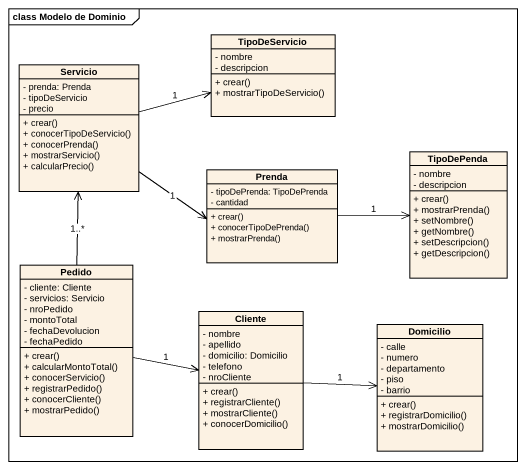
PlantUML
@startuml
mainframe class Modelo de Dominio
hide circle
hide empty members
skinparam classAttributeIconSize 0
class Servicio {
  - prenda: Prenda
  - tipoDeServicio
  - precio
  + crear()
  + conocerTipoDeServicio()
  + conocerPrenda()
  + mostrarServicio()
  + calcularPrecio()
}
class TipoDeServicio {
  - nombre
  - descripcion
  + crear()
  + mostrarTipoDeServicio()
}
class Prenda {
  - tipoDePrenda: TipoDePrenda
  - cantidad
  + crear()
  + conocerTipoDePrenda()
  + mostrarPrenda()
}
class TipoDePenda {
  - nombre
  - descripcion
  + crear()
  + mostrarPrenda()
  + setNombre()
  + getNombre()
  + setDescripcion()
  + getDescripcion()
}
class Pedido {
  - cliente: Cliente
  - servicios: Servicio
  - nroPedido
  - montoTotal
  - fechaDevolucion
  - fechaPedido
  + crear()
  + calcularMontoTotal()
  + conocerServicio()
  + registrarPedido()
  + conocerCliente()
  + mostrarPedido()
}
class Cliente {
  - nombre
  - apellido
  - domicilio: Domicilio
  - telefono
  - nroCliente
  + crear()
  + registrarCliente()
  + mostrarCliente()
  + conocerDomicilio()
}
class Domicilio {
  - calle
  - numero
  - departamento
  - piso
  - barrio
  + crear()
  + registrarDomicilio()
  + mostrarDomicilio()
}
Servicio -right-> TipoDeServicio : 1
Servicio -right-> Prenda : 1
Prenda -right-> TipoDePenda : 1
Pedido -up-> Servicio : 1..*
Pedido -right-> Cliente : 1
Cliente -right-> Domicilio : 1
@enduml
